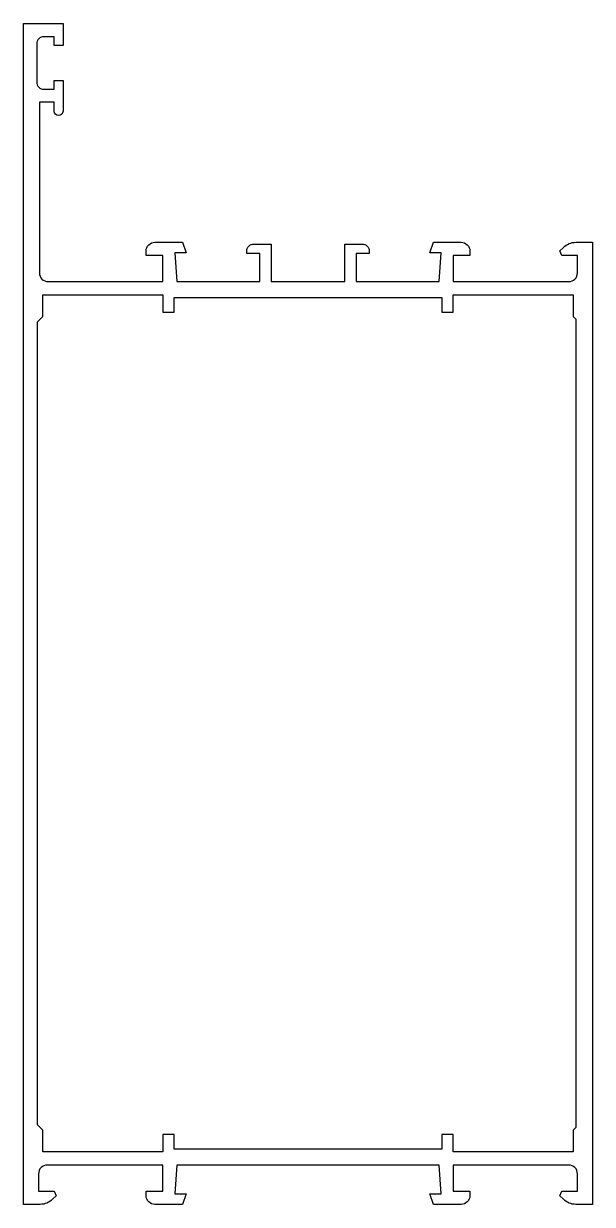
# Model space of a CAD drawing. Header units: millimetres. Extents: x 0 to 65, y 0 to 135.
import ezdxf

# ---------------------------------------------------------------- set-up
doc = ezdxf.new("R2010")
doc.units = ezdxf.units.MM

msp = doc.modelspace()

# ---------------------------------------------------------------- linework, layer by layer
for points in [[(0, 135), (4.5, 135), (4.5, 132.5), (3.5, 132.5), (3.5, 133.5), (2.3, 133.5, 0.414214), (1.5, 132.7), (1.5, 128.3, 0.414214), (2.3, 127.5), (3.5, 127.5), (3.5, 128.5), (4.5, 128.5), (4.5, 125, -1), (3.5, 125), (3.5, 126), (1.8, 126), (1.8, 106.5, 0.414214), (2.8, 105.5), (15.9, 105.5), (15.9, 108.5), (14, 108.5), (14, 109, -0.414214), (15, 110), (18.15, 110), (18.59, 108.8), (17.28, 108.8), (17.5, 105.5), (27, 105.5), (27, 108.7), (25.5, 108.7), (25.5, 109, -0.414214), (26.3, 109.8), (28.3, 109.8), (28.3, 105.5), (36.7, 105.5), (36.7, 109.8), (38.7, 109.8, -0.414214), (39.5, 109), (39.5, 108.7), (38, 108.7), (38, 105.5), (47.5, 105.5), (47.72, 108.8), (46.41, 108.8), (46.85, 110), (50, 110, -0.414214), (51, 109), (51, 108.5), (49.1, 108.5), (49.1, 105.5), (62.3, 105.5, 0.414214), (63.3, 106.5), (63.3, 108.5), (61.5, 108.5), (61.29, 109.01), (61.69, 109.41, -0.198912), (63.1, 110), (65, 110), (65, 0), (63.1, 0, -0.198912), (61.69, 0.59), (61.29, 0.99), (61.5, 1.5), (63.3, 1.5), (63.3, 3.5, 0.414214), (62.3, 4.5), (49.1, 4.5), (49.1, 1.5), (51, 1.5), (51, 1, -0.414214), (50, 0), (46.85, 0), (46.41, 1.2), (47.72, 1.2), (47.5, 4.5), (17.5, 4.5), (17.28, 1.2), (18.59, 1.2), (18.15, 0), (15, 0, -0.414214), (14, 1), (14, 1.5), (15.9, 1.5), (15.9, 4.5), (2.7, 4.5, 0.414214), (1.7, 3.5), (1.7, 1.5), (3.5, 1.5), (3.71, 0.99), (3.31, 0.59, -0.198912), (1.9, 0), (0, 0), (0, 135)], [(1.6, 9.1), (1.6, 100.9), (2.2, 101.5), (2.2, 104), (15.9, 104), (15.9, 102), (17.2, 102), (17.2, 103.7), (47.8, 103.7), (47.8, 102), (49.1, 102), (49.1, 104), (62.8, 104), (62.8, 101.5), (63.1, 101.2), (63.1, 8.8), (62.8, 8.5), (62.8, 6), (49.1, 6), (49.1, 8), (47.8, 8), (47.8, 6.3), (17.2, 6.3), (17.2, 8), (15.9, 8), (15.9, 6), (2.2, 6), (2.2, 8.5), (1.6, 9.1, -0.198912)]]:
    msp.add_lwpolyline(points, format="xyb", close=True)

doc.saveas('drawing.dxf')
